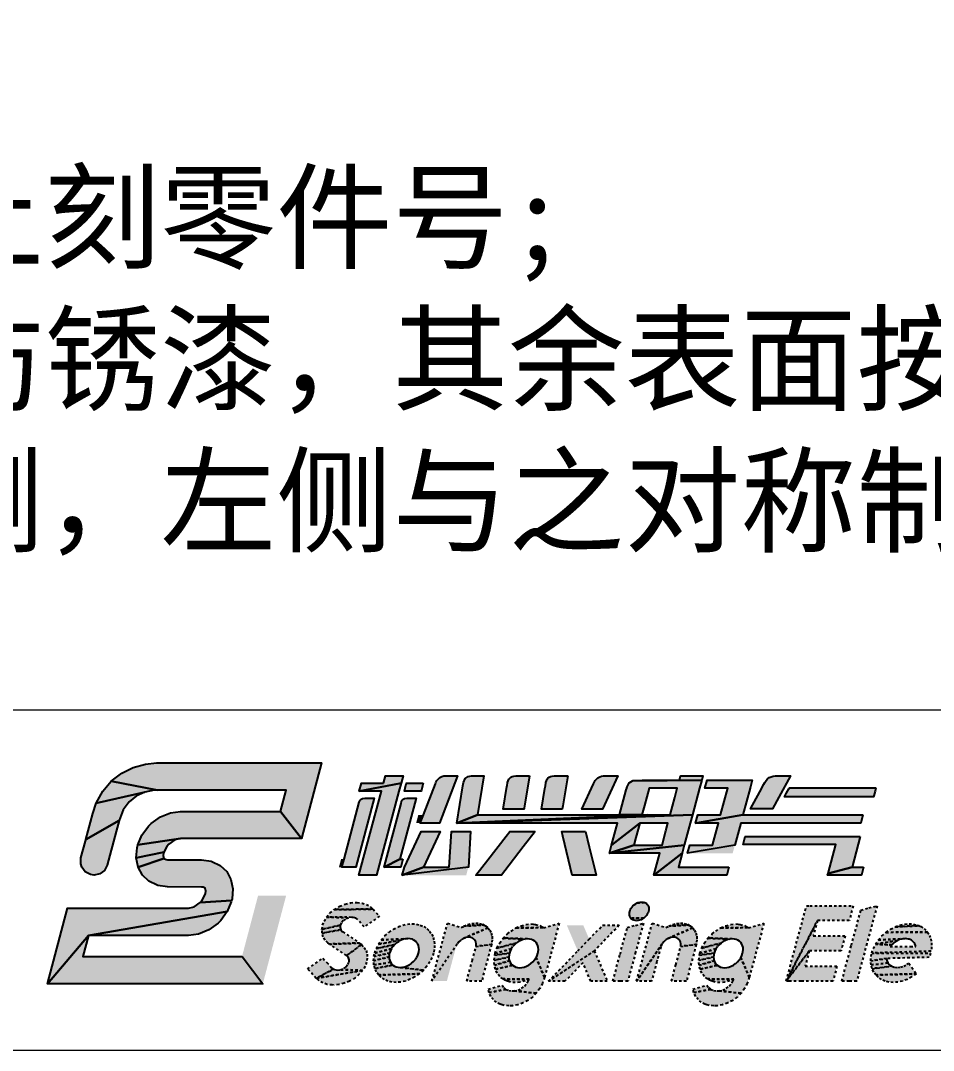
# Model space of a CAD drawing. Header units: millimetres. Extents: x -15766 to 80009, y -9701 to 15159.
# Drawn here: x -12986.74 to -12949.18, y 4713.52 to 4755.9 of the extents above; entities that cross this region are included whole.
import ezdxf

# ---------------------------------------------------------------- set-up
doc = ezdxf.new("R2010")
doc.units = ezdxf.units.MM
doc.linetypes.add('HIDDEN', pattern=[0.2, 0.1, -0.1])
doc.layers.add('DRW0001_DXF_FORMAT', color=7, linetype='Continuous')
doc.layers.add('word_dim', color=9, linetype='Continuous', lineweight=18)
doc.layers.add('粗实线层_1', color=7, linetype='Continuous', lineweight=15)

# ---------------------------------------------------------------- blocks, each defined once
blk = doc.blocks.new('SYMBOL_3_BL2', base_point=(178.141, 46.517))
at = {"layer": 'DRW0001_DXF_FORMAT', "linetype": 'Continuous'}
for color, points in [(1, [(159.873, 51.517), (159.977, 51.515), (166.637, 51.516), (165.81, 48.399), (164.954, 49.522), (165.185, 50.393), (159.885, 50.394), (157.985, 50.764), (158.42, 51.099), (158.892, 51.331), (159.389, 51.47), (159.84, 51.517)]), (5, [(169.191, 50.687), (169.27, 50.983), (169.99, 50.983), (169.911, 50.687), (168.189, 50.355), (168.278, 50.687)]), (5, [(171.877, 50.983), (171.877, 50.983), (172.232, 50.983), (171.483, 49.041), (171.466, 49.041), (170.698, 49.041), (170.826, 49.373), (171.322, 50.66), (171.342, 50.711), (171.385, 50.797), (171.442, 50.866), (171.51, 50.92), (171.588, 50.958), (171.672, 50.979), (171.735, 50.983)]), (5, [(172.912, 50.983), (172.912, 50.983), (173.308, 50.983), (173.048, 49.373), (172.209, 49.041), (172.455, 50.567), (172.454, 50.567), (172.478, 50.711), (172.545, 50.868), (172.666, 50.957), (172.81, 50.983)]), (5, [(175.193, 50.983), (174.972, 49.647), (174.966, 49.608), (174.134, 49.608), (174.11, 49.608), (174.264, 50.54), (174.269, 50.567), (174.269, 50.567), (174.269, 50.567), (174.292, 50.707), (174.292, 50.711), (174.311, 50.781), (174.339, 50.84), (174.377, 50.888), (174.425, 50.927), (174.481, 50.957), (174.544, 50.976), (174.626, 50.983), (174.821, 50.983), (174.827, 50.983), (174.827, 50.983), (174.827, 50.983), (175.183, 50.983)]), (5, [(176.769, 50.983), (176.565, 49.751), (176.542, 49.608), (175.775, 49.608), (175.686, 49.608), (175.828, 50.467), (175.845, 50.567), (175.866, 50.696), (175.868, 50.711), (175.887, 50.781), (175.915, 50.84), (175.953, 50.888), (176.001, 50.927), (176.057, 50.957), (176.12, 50.976), (176.201, 50.983), (176.292, 50.983), (176.303, 50.983), (176.303, 50.983), (176.303, 50.983), (176.721, 50.983)]), (5, [(178.425, 50.983), (178.425, 50.983), (178.83, 50.983), (178.195, 49.608), (177.34, 49.608), (177.826, 50.66), (177.85, 50.711), (177.894, 50.788), (177.948, 50.852), (178.011, 50.903), (178.082, 50.943), (178.16, 50.969), (178.238, 50.982), (178.264, 50.983)]), (5, [(181.362, 50.807), (181.409, 50.983), (182.326, 50.983), (182.279, 50.807), (179.429, 50.784), (179.822, 50.807), (180.202, 50.807)]), (5, [(185.349, 50.983), (185.729, 50.983), (185.935, 50.983), (185.454, 50.108), (185.193, 49.632), (184.601, 49.632), (184.28, 49.632), (184.664, 50.331), (184.835, 50.643), (184.873, 50.711), (184.926, 50.791), (184.988, 50.857), (185.06, 50.909), (185.139, 50.948), (185.222, 50.973), (185.302, 50.983), (185.311, 50.983), (185.336, 50.983)]), (1, [(159.744, 50.388), (159.369, 50.314), (157.367, 49.855), (157.634, 50.35), (157.985, 50.764), (159.885, 50.394)]), (5, [(169.911, 50.687), (169.822, 50.355), (169.822, 50.355), (168.897, 46.891), (168.177, 46.891), (169.103, 50.355), (168.189, 50.355), (169.911, 50.687)]), (5, [(170.824, 50.687), (170.793, 50.57), (170.745, 50.389), (170.736, 50.355), (170.492, 50.355), (170.116, 50.355), (170.044, 50.355), (170.075, 50.472), (170.123, 50.652), (170.133, 50.687), (170.376, 50.687), (170.752, 50.687)]), (5, [(182.28, 50.807), (182.191, 50.476), (182.191, 50.476), (181.896, 49.373), (172.209, 49.041), (180.051, 49.373), (180.178, 49.373), (180.697, 49.373), (180.979, 49.373), (181.17, 50.088), (181.274, 50.476), (180.521, 50.476), (180.113, 50.476), (179.922, 49.761), (179.818, 49.373), (178.901, 49.373), (179.176, 50.401), (179.195, 50.476), (179.195, 50.476), (179.198, 50.484), (179.211, 50.536), (179.294, 50.694), (179.429, 50.784), (182.279, 50.807)]), (5, [(184.355, 50.8), (184.269, 50.476), (184.269, 50.476), (183.974, 49.373), (182.029, 49.041), (182.118, 49.373), (183.056, 49.373), (183.352, 50.476), (182.413, 50.476), (182.501, 50.807), (184.357, 50.807)]), (5, [(189.448, 50.486), (189.413, 50.358), (189.36, 50.159), (189.35, 50.121), (188.06, 50.121), (186.067, 50.121), (185.686, 50.121), (185.756, 50.25), (185.866, 50.448), (185.886, 50.486), (187.14, 50.486), (189.077, 50.486)]), (1, [(158.715, 49.915), (158.475, 49.584), (158.303, 49.145), (156.939, 48.36), (157.226, 49.437), (157.367, 49.855), (159.369, 50.314), (159.016, 50.157)]), (5, [(168.426, 50.058), (168.426, 50.058), (168.801, 50.058), (168.044, 47.223), (167.939, 47.223), (167.474, 47.223), (167.563, 47.555), (168.189, 49.898), (168.196, 49.922), (168.224, 49.984), (168.267, 50.027), (168.324, 50.052)]), (5, [(170.158, 50.058), (170.158, 50.058), (170.534, 50.058), (169.864, 47.555), (169.207, 47.223), (169.909, 49.85), (169.909, 49.85), (169.928, 49.922), (169.956, 49.984), (169.999, 50.026), (170.054, 50.052)]), (1, [(160.421, 49.466), (160.834, 49.522), (164.954, 49.522), (165.81, 48.399), (160.834, 48.399), (159.076, 48.137), (159.24, 48.54), (159.513, 48.912), (159.62, 49.018), (160.005, 49.297)]), (5, [(181.896, 49.373), (181.808, 49.041), (181.807, 49.041), (181.562, 48.126), (178.478, 47.794), (179.484, 48.126), (180.236, 48.126), (180.645, 48.126), (180.804, 48.719), (180.89, 49.041), (180.372, 49.041), (180.09, 49.041), (179.856, 49.041), (179.729, 49.041), (178.567, 48.126), (178.812, 49.041), (173.57, 49.041), (173.451, 49.041), (172.994, 49.041), (172.417, 49.041), (172.209, 49.041), (181.896, 49.373)]), (5, [(180.051, 49.373), (172.209, 49.041), (173.048, 49.373), (173.54, 49.373), (173.658, 49.373), (178.9, 49.373), (178.901, 49.373), (179.818, 49.373)]), (5, [(188.908, 49.373), (188.819, 49.041), (183.885, 49.041), (183.64, 48.126), (181.696, 47.794), (181.784, 48.126), (182.723, 48.126), (182.968, 49.041), (182.029, 49.041), (183.974, 49.373)]), (1, [(158.184, 48.692), (157.817, 47.313), (157.702, 47.094), (157.517, 46.951), (157.278, 46.897), (157.134, 46.916), (156.917, 47.03), (156.768, 47.231), (156.729, 47.358), (156.739, 47.604), (156.921, 48.288), (156.92, 48.288), (156.939, 48.36), (158.303, 49.145), (158.182, 48.692)]), (5, [(179.57, 48.448), (179.484, 48.126), (178.478, 47.794), (178.567, 48.126), (178.567, 48.126), (179.729, 49.041)]), (1, [(160.356, 48.176), (160.27, 48.078), (160.153, 47.847), (159.011, 47.607), (159.046, 48.02), (159.062, 48.085), (159.076, 48.137), (160.834, 48.399), (160.603, 48.346)]), (5, [(170.043, 47.223), (170.732, 48.687), (171.517, 48.687), (170.828, 47.223), (169.954, 46.891), (170.043, 47.223)]), (5, [(171.892, 47.223), (171.986, 48.687), (172.771, 48.687), (172.677, 47.223), (169.954, 46.891), (170.828, 47.223)]), (5, [(175.429, 48.687), (174.938, 48.055), (174.18, 47.078), (174.035, 46.891), (173.666, 46.891), (173.096, 46.891), (172.987, 46.891), (173.478, 47.523), (174.236, 48.5), (174.381, 48.687), (174.75, 48.687), (175.32, 48.687)]), (5, [(177.5, 48.687), (177.653, 48.055), (177.889, 47.078), (177.934, 46.891), (177.588, 46.891), (177.054, 46.891), (176.952, 46.891), (176.799, 47.523), (176.563, 48.5), (176.517, 48.687), (176.863, 48.687), (177.398, 48.687)]), (5, [(188.802, 48.488), (188.465, 47.223), (187.478, 46.958), (187.797, 48.156), (183.979, 48.156), (184.068, 48.488), (187.885, 48.488), (188.42, 48.488)]), (5, [(181.563, 48.126), (181.474, 47.794), (181.473, 47.794), (180.315, 46.891), (180.556, 47.794), (178.478, 47.794), (181.562, 48.126)]), (1, [(160.125, 47.708), (160.151, 47.585), (159.089, 47.227), (159.011, 47.607), (160.153, 47.847), (160.139, 47.794)]), (1, [(162.467, 47.295), (162.733, 47.04), (162.91, 46.714), (162.988, 46.333), (162.953, 45.92), (162.937, 45.856), (161.643, 45.765), (161.729, 45.862), (161.846, 46.094), (161.86, 46.147), (161.874, 46.232), (161.848, 46.356), (161.76, 46.402), (161.694, 46.408), (160.304, 46.41), (159.906, 46.466), (159.871, 46.477), (159.532, 46.646), (159.266, 46.901), (159.089, 47.227), (160.151, 47.585), (160.239, 47.538), (160.305, 47.532), (161.695, 47.531), (162.093, 47.475), (162.128, 47.464)]), (5, [(169.987, 47.555), (169.898, 47.223), (169.776, 47.223), (169.311, 47.223), (169.207, 47.223), (169.864, 47.555)]), (5, [(183.396, 47.223), (183.307, 46.891), (181.232, 46.891), (180.546, 46.891), (180.315, 46.891), (181.473, 47.794), (181.321, 47.223)]), (5, [(188.935, 47.223), (188.847, 46.891), (188.377, 46.891), (187.46, 46.891), (187.478, 46.958), (188.465, 47.223)]), (1, [(162.923, 45.803), (162.759, 45.401), (157.045, 44.419), (155.362, 42.425), (156.189, 45.542), (161.165, 45.542), (161.396, 45.595), (161.643, 45.765), (162.937, 45.856)]), (1, [(161.578, 44.474), (161.165, 44.419), (157.045, 44.419), (162.759, 45.401), (162.486, 45.029), (162.379, 44.922), (161.994, 44.643)]), (1, [(163.364, 43.548), (164.22, 42.425), (155.362, 42.425), (157.045, 44.419), (156.814, 43.548)])]:
    blk.add_hatch(color=color, dxfattribs=at).paths.add_polyline_path(points)
at = {"layer": 'DRW0001_DXF_FORMAT', "linetype": 'HIDDEN'}
for points in [[(167.825, 45.756), (168.044, 45.773), (168.097, 45.772), (168.301, 45.746), (168.48, 45.689), (168.631, 45.605), (168.753, 45.499), (167.158, 45.478), (167.36, 45.602), (167.383, 45.614), (167.602, 45.702)], [(179.747, 45.787), (179.806, 45.791), (179.863, 45.787), (179.915, 45.774), (179.939, 45.765), (179.624, 45.751), (179.686, 45.774)], [(168.754, 45.499), (169.023, 45.203), (168.394, 44.77), (168.124, 45.065), (168.046, 45.123), (167.941, 45.155), (167.879, 45.159), (166.846, 45.172), (166.984, 45.332), (167.158, 45.478), (168.753, 45.499)], [(179.962, 45.754), (180.003, 45.727), (180.038, 45.694), (180.065, 45.654), (180.086, 45.61), (180.099, 45.561), (180.104, 45.507), (180.099, 45.451), (180.09, 45.406), (180.069, 45.347), (180.04, 45.289), (180.002, 45.232), (179.956, 45.18), (179.902, 45.132), (179.368, 45.118), (179.34, 45.157), (179.319, 45.202), (179.306, 45.251), (179.302, 45.304), (179.306, 45.361), (179.315, 45.406), (179.336, 45.465), (179.365, 45.523), (179.403, 45.579), (179.45, 45.632), (179.503, 45.679), (179.504, 45.68), (179.563, 45.72), (179.624, 45.751), (179.939, 45.765)], [(188.513, 45.638), (188.348, 45.026), (187.041, 45.026), (185.756, 42.537), (186.59, 45.638), (186.727, 45.638)], [(189.493, 45.638), (189.075, 44.088), (188.658, 42.537), (188.35, 42.537), (188.042, 42.537), (188.435, 43.995), (188.827, 45.452), (189.16, 45.545), (189.492, 45.638), (189.492, 45.638)], [(167.531, 45.025), (167.451, 44.932), (167.406, 44.834), (166.654, 44.665), (166.681, 44.834), (166.745, 45.004), (166.846, 45.172), (167.751, 45.142), (167.623, 45.09)], [(179.901, 45.132), (179.843, 45.092), (179.782, 45.06), (179.72, 45.038), (179.658, 45.024), (179.599, 45.02), (179.542, 45.024), (179.49, 45.037), (179.443, 45.057), (179.402, 45.084), (179.368, 45.118), (179.902, 45.132)], [(188.178, 44.394), (188.013, 43.782), (186.706, 43.782), (185.756, 42.537), (187.041, 45.026), (186.871, 44.394)], [(167.398, 44.736), (167.424, 44.65), (166.663, 44.506), (166.654, 44.665), (167.406, 44.834), (167.397, 44.784)], [(167.508, 44.561), (168.202, 44.1), (166.959, 44.059), (166.891, 44.111), (166.783, 44.227), (166.707, 44.36), (166.663, 44.506), (167.424, 44.65), (167.483, 44.58)], [(170.172, 44.881), (170.358, 44.895), (170.537, 44.881), (170.7, 44.842), (170.846, 44.779), (170.973, 44.694), (171.081, 44.59), (171.169, 44.467), (171.233, 44.328), (171.273, 44.174), (171.288, 44.007), (171.274, 43.83), (171.245, 43.689), (171.181, 43.505), (171.089, 43.323), (170.97, 43.148), (170.825, 42.983), (169.874, 43.097), (169.966, 43.103), (170.061, 43.124), (170.156, 43.158), (170.251, 43.207), (170.341, 43.269), (170.422, 43.341), (170.494, 43.422), (170.553, 43.509), (170.598, 43.598), (170.629, 43.689), (170.644, 43.755), (170.651, 43.843), (170.644, 43.925), (170.624, 44.001), (170.593, 44.07), (170.55, 44.131), (170.497, 44.183), (170.434, 44.225), (170.399, 44.242), (170.362, 44.256), (170.282, 44.275), (170.193, 44.282), (169.098, 44.231), (169.243, 44.396), (169.41, 44.544), (169.413, 44.546), (169.596, 44.671), (169.787, 44.77), (169.981, 44.84)], [(173.383, 44.811), (173.483, 44.729), (172.468, 44.287), (172.362, 44.22), (172.292, 44.154), (172.219, 44.055), (171.177, 42.537), (171.819, 44.923), (172.385, 44.737), (172.384, 44.736), (172.496, 44.8), (173.327, 44.844)], [(172.685, 44.341), (172.578, 44.328), (172.468, 44.287), (173.483, 44.729), (173.562, 44.629), (173.619, 44.512), (173.652, 44.381), (173.659, 44.237), (173.639, 44.083), (173.629, 44.041), (172.992, 43.965), (172.998, 44.067), (172.978, 44.157), (172.934, 44.233), (172.869, 44.291), (172.829, 44.312), (172.785, 44.328)], [(172.822, 44.91), (172.98, 44.923), (173.13, 44.91), (173.265, 44.872), (173.327, 44.844), (172.496, 44.8), (172.66, 44.869)], [(175.775, 44.73), (176.413, 44.915), (175.816, 42.697), (175.813, 42.697), (175.463, 43.499), (175.508, 43.589), (175.54, 43.68), (175.554, 43.746), (175.561, 43.834), (175.555, 43.917), (175.535, 43.993), (175.504, 44.062), (175.462, 44.123), (175.41, 44.174), (175.348, 44.216), (175.277, 44.247), (175.198, 44.266), (175.111, 44.273), (174.112, 44.303), (174.288, 44.483), (174.429, 44.597), (174.635, 44.724), (175.765, 44.738)], [(175.444, 44.868), (175.614, 44.818), (175.765, 44.738), (174.635, 44.724), (174.845, 44.815), (175.053, 44.868), (175.254, 44.886), (175.351, 44.881)], [(177.65, 44.262), (178.201, 44.832), (178.878, 44.832), (177.858, 43.778), (175.976, 42.531), (177.181, 43.778)], [(179.215, 44.737), (179.548, 44.83), (179.88, 44.923), (179.559, 43.73), (179.238, 42.537), (178.93, 42.537), (178.623, 42.537), (178.919, 43.637), (179.215, 44.737), (179.215, 44.737)], [(181.808, 44.811), (181.907, 44.729), (180.893, 44.287), (180.787, 44.22), (180.716, 44.154), (180.644, 44.055), (179.602, 42.537), (180.244, 44.922), (180.809, 44.737), (180.809, 44.736), (180.921, 44.8), (181.751, 44.844)], [(181.11, 44.341), (181.003, 44.328), (180.893, 44.287), (181.907, 44.729), (181.986, 44.629), (182.043, 44.512), (182.077, 44.381), (182.084, 44.237), (182.063, 44.083), (182.053, 44.041), (181.416, 43.965), (181.423, 44.067), (181.402, 44.157), (181.358, 44.233), (181.293, 44.291), (181.254, 44.312), (181.21, 44.328)], [(181.247, 44.91), (181.404, 44.923), (181.555, 44.91), (181.69, 44.872), (181.751, 44.844), (180.921, 44.8), (181.084, 44.869)], [(184.199, 44.73), (184.836, 44.915), (184.239, 42.697), (184.237, 42.697), (183.887, 43.499), (183.932, 43.589), (183.963, 43.68), (183.977, 43.746), (183.985, 43.834), (183.978, 43.917), (183.959, 43.993), (183.928, 44.062), (183.886, 44.123), (183.833, 44.174), (183.771, 44.216), (183.701, 44.247), (183.622, 44.266), (183.535, 44.273), (182.536, 44.303), (182.711, 44.483), (182.853, 44.597), (183.059, 44.724), (184.188, 44.738)], [(183.867, 44.868), (184.038, 44.818), (184.188, 44.738), (183.059, 44.724), (183.269, 44.815), (183.477, 44.868), (183.677, 44.886), (183.775, 44.881)], [(191.569, 44.546), (191.569, 44.546), (191.648, 44.417), (191.704, 44.273), (191.735, 44.115), (191.74, 43.945), (191.716, 43.765), (189.276, 43.689), (189.34, 43.873), (189.431, 44.054), (190.088, 44.023), (190.03, 43.956), (190.861, 43.956), (191.09, 43.956), (191.075, 44.007), (191.05, 44.063), (191.018, 44.112), (191.019, 44.114), (191.019, 44.114), (191.018, 44.113), (191.017, 44.113), (190.998, 44.136), (190.955, 44.179), (190.905, 44.215), (190.849, 44.243), (190.818, 44.255), (190.787, 44.264), (190.719, 44.278), (190.647, 44.282), (189.55, 44.229), (189.694, 44.393), (189.86, 44.542), (191.569, 44.546)], [(191.297, 44.78), (191.425, 44.696), (191.533, 44.592), (191.569, 44.546), (189.86, 44.542), (189.869, 44.549), (190.052, 44.673), (190.243, 44.771), (191.227, 44.814)], [(190.626, 44.881), (190.812, 44.895), (190.989, 44.881), (191.152, 44.842), (191.227, 44.814), (190.243, 44.771), (190.436, 44.84)], [(168.214, 44.089), (168.282, 44.037), (167.665, 43.587), (166.971, 44.048), (166.972, 44.049), (166.958, 44.058), (166.959, 44.059), (168.202, 44.1), (168.201, 44.099), (168.215, 44.09)], [(169.727, 44.109), (169.646, 44.038), (168.887, 43.874), (168.978, 44.055), (169.911, 44.22), (169.817, 44.171)], [(170.007, 44.255), (169.911, 44.22), (168.978, 44.055), (169.098, 44.231), (170.193, 44.282), (170.102, 44.275)], [(174.499, 43.948), (174.44, 43.861), (173.78, 43.68), (173.855, 43.894), (174.651, 44.101), (174.571, 44.03)], [(174.74, 44.163), (174.651, 44.101), (173.855, 43.894), (173.966, 44.104), (174.112, 44.303), (175.021, 44.266), (174.928, 44.246), (174.833, 44.211)], [(182.923, 43.948), (182.864, 43.862), (182.203, 43.68), (182.279, 43.894), (183.074, 44.101), (182.994, 44.03)], [(183.164, 44.163), (183.074, 44.101), (182.279, 43.894), (182.39, 44.104), (182.536, 44.303), (183.444, 44.266), (183.351, 44.246), (183.257, 44.211)], [(190.418, 44.241), (190.34, 44.208), (189.431, 44.054), (189.55, 44.229), (190.647, 44.282), (190.572, 44.278), (190.496, 44.264)], [(190.154, 44.086), (190.088, 44.023), (189.431, 44.054), (190.34, 44.208), (190.264, 44.166), (190.19, 44.115)], [(168.51, 43.642), (168.519, 43.483), (168.492, 43.314), (168.428, 43.144), (168.327, 42.977), (167.422, 43.006), (167.549, 43.058), (167.642, 43.123), (167.722, 43.216), (167.767, 43.314), (167.776, 43.364), (167.775, 43.412), (167.749, 43.498), (167.69, 43.568), (167.665, 43.587), (168.282, 44.037), (168.39, 43.921), (168.466, 43.789)], [(169.424, 43.624), (169.417, 43.536), (168.78, 43.371), (168.793, 43.549), (169.438, 43.689)], [(169.47, 43.78), (169.438, 43.689), (168.793, 43.549), (168.823, 43.689), (169.515, 43.87)], [(169.574, 43.957), (169.515, 43.87), (168.823, 43.689), (168.887, 43.874), (169.646, 44.038)], [(173.628, 44.041), (173.63, 44.041), (173.225, 42.537), (172.609, 42.537), (172.835, 43.376), (172.993, 43.964), (172.992, 43.964), (172.992, 43.965), (173.629, 44.041)], [(174.35, 43.614), (174.342, 43.526), (173.735, 43.391), (173.761, 43.6), (174.364, 43.68)], [(174.395, 43.771), (174.364, 43.68), (173.761, 43.6), (173.78, 43.68), (174.44, 43.861)], [(177.389, 43.293), (176.652, 42.531), (175.976, 42.531), (177.858, 43.778), (178.392, 42.531), (177.715, 42.531)], [(180.435, 43.346), (180.217, 42.537), (179.602, 42.537), (180.644, 44.055), (180.597, 43.95), (180.449, 43.399)], [(182.053, 44.041), (182.054, 44.041), (181.649, 42.537), (181.034, 42.537), (181.213, 43.202), (181.418, 43.964), (181.416, 43.964), (181.416, 43.965), (182.053, 44.041)], [(182.773, 43.614), (182.766, 43.526), (182.159, 43.391), (182.184, 43.6), (182.787, 43.68)], [(182.819, 43.771), (182.787, 43.68), (182.184, 43.6), (182.203, 43.68), (182.864, 43.862)], [(187.843, 43.15), (187.678, 42.537), (186.371, 42.537), (185.893, 42.537), (185.756, 42.537), (186.706, 43.782), (186.536, 43.15)], [(191.698, 43.689), (191.638, 43.514), (189.876, 43.466), (189.234, 43.366), (189.246, 43.542), (189.276, 43.689), (191.698, 43.69)], [(167.049, 43.083), (167.049, 43.083), (167.127, 43.026), (166.419, 42.649), (166.064, 43.039), (166.693, 43.473), (166.85, 43.301)], [(169.443, 43.377), (169.475, 43.308), (168.794, 43.205), (168.78, 43.371), (169.417, 43.536), (169.424, 43.453)], [(169.518, 43.248), (169.571, 43.196), (168.835, 43.051), (168.794, 43.205), (169.475, 43.308)], [(174.349, 43.444), (174.368, 43.367), (173.746, 43.196), (173.735, 43.391), (174.342, 43.526)], [(174.441, 43.238), (174.494, 43.186), (173.79, 43.02), (173.746, 43.196), (174.368, 43.367), (174.399, 43.299)], [(174.792, 43.088), (174.882, 43.094), (174.976, 43.115), (175.07, 43.149), (175.163, 43.198), (175.253, 43.26), (175.333, 43.331), (175.404, 43.412), (175.463, 43.499), (175.813, 42.697), (175.726, 42.45), (175.612, 42.231), (175.473, 42.038), (174.561, 42.135), (174.72, 42.168), (174.862, 42.234), (174.986, 42.329), (175.091, 42.455), (175.136, 42.53), (175.175, 42.613), (174.093, 42.623), (173.966, 42.73), (173.864, 42.863), (173.79, 43.02), (174.494, 43.186), (174.556, 43.145), (174.626, 43.114), (174.705, 43.094)], [(182.772, 43.444), (182.792, 43.367), (182.169, 43.196), (182.159, 43.391), (182.766, 43.526)], [(182.865, 43.238), (182.917, 43.186), (182.213, 43.02), (182.169, 43.196), (182.792, 43.367), (182.823, 43.299)], [(183.216, 43.088), (183.306, 43.094), (183.399, 43.115), (183.494, 43.149), (183.587, 43.198), (183.676, 43.26), (183.756, 43.331), (183.828, 43.412), (183.887, 43.499), (184.237, 42.697), (184.15, 42.45), (184.036, 42.231), (183.897, 42.038), (182.985, 42.135), (183.143, 42.168), (183.285, 42.234), (183.41, 42.329), (183.515, 42.455), (183.56, 42.53), (183.598, 42.613), (182.516, 42.623), (182.389, 42.73), (182.288, 42.863), (182.213, 43.02), (182.917, 43.186), (182.979, 43.145), (183.05, 43.114), (183.129, 43.094)], [(189.895, 43.383), (189.942, 43.287), (189.249, 43.2), (189.234, 43.366), (189.876, 43.466)], [(190.011, 43.208), (190.099, 43.148), (189.29, 43.047), (189.249, 43.2), (189.942, 43.287)], [(190.328, 43.097), (190.458, 43.11), (190.592, 43.151), (190.724, 43.22), (190.795, 43.27), (191.113, 42.836), (189.442, 42.787), (189.354, 42.909), (189.29, 43.047), (190.099, 43.148), (190.206, 43.11)], [(167.294, 42.989), (167.422, 43.006), (168.327, 42.977), (166.419, 42.649), (167.127, 43.026), (167.232, 42.993)], [(168.016, 42.67), (167.814, 42.546), (167.79, 42.534), (167.571, 42.446), (167.348, 42.393), (167.129, 42.375), (167.076, 42.376), (166.872, 42.402), (166.693, 42.459), (166.542, 42.543), (166.42, 42.649), (166.419, 42.649), (168.327, 42.977), (168.189, 42.816)], [(169.874, 43.097), (170.825, 42.983), (170.657, 42.834), (168.986, 42.789), (168.899, 42.912), (168.835, 43.051), (169.571, 43.196), (169.634, 43.154), (169.669, 43.137), (169.706, 43.123), (169.786, 43.103)], [(170.655, 42.833), (170.472, 42.707), (170.281, 42.609), (170.087, 42.539), (169.895, 42.498), (169.709, 42.484), (169.531, 42.498), (169.368, 42.537), (169.222, 42.6), (169.094, 42.684), (168.986, 42.789), (170.657, 42.834)], [(191.105, 42.83), (190.923, 42.706), (190.732, 42.608), (190.539, 42.539), (190.348, 42.497), (190.163, 42.484), (189.985, 42.497), (189.823, 42.536), (189.677, 42.599), (189.55, 42.683), (189.442, 42.787), (191.113, 42.836)], [(175.011, 42.546), (174.804, 42.492), (174.605, 42.475), (174.414, 42.492), (174.326, 42.514), (174.242, 42.543), (174.093, 42.623), (175.175, 42.613)], [(183.435, 42.546), (183.228, 42.492), (183.028, 42.475), (182.838, 42.492), (182.749, 42.514), (182.666, 42.543), (182.516, 42.623), (183.598, 42.613)], [(173.496, 42.197), (174.072, 42.364), (174.133, 42.272), (174.224, 42.196), (173.533, 42.062)], [(174.475, 42.13), (174.561, 42.135), (175.473, 42.038), (175.312, 41.874), (175.129, 41.739), (174.929, 41.635), (174.714, 41.562), (174.487, 41.524), (174.347, 41.517), (174.156, 41.535), (174.068, 41.556), (173.985, 41.585), (173.835, 41.665), (173.709, 41.773), (173.607, 41.906), (173.533, 42.062), (174.224, 42.196), (174.339, 42.147)], [(181.92, 42.197), (182.495, 42.364), (182.557, 42.272), (182.648, 42.196), (181.956, 42.062)], [(182.899, 42.13), (182.985, 42.135), (183.897, 42.038), (183.735, 41.874), (183.553, 41.739), (183.353, 41.635), (183.137, 41.562), (182.91, 41.524), (182.771, 41.517), (182.58, 41.535), (182.492, 41.556), (182.409, 41.585), (182.259, 41.665), (182.132, 41.773), (182.031, 41.906), (181.956, 42.062), (182.648, 42.196), (182.763, 42.147)]]:
    blk.add_hatch(color=8, dxfattribs=at).paths.add_polyline_path(points)
at = {"layer": 'DRW0001_DXF_FORMAT', "color": 1, "linetype": 'Continuous'}
for points in [[(159.873, 51.517), (159.977, 51.515), (166.637, 51.516), (165.81, 48.399), (164.954, 49.522), (165.185, 50.393), (159.885, 50.394), (157.985, 50.764), (158.42, 51.099), (158.892, 51.331), (159.389, 51.47), (159.84, 51.517), (159.873, 51.517)], [(159.744, 50.388), (159.369, 50.314), (157.367, 49.855), (157.634, 50.35), (157.985, 50.764), (159.885, 50.394), (159.744, 50.388)], [(158.715, 49.915), (158.475, 49.584), (158.303, 49.145), (156.939, 48.36), (157.226, 49.437), (157.367, 49.855), (159.369, 50.314), (159.016, 50.157), (158.715, 49.915)], [(160.421, 49.466), (160.834, 49.522), (164.954, 49.522), (165.81, 48.399), (160.834, 48.399), (159.076, 48.137), (159.24, 48.54), (159.513, 48.912), (159.62, 49.018), (160.005, 49.297), (160.421, 49.466)], [(158.184, 48.692), (157.817, 47.313), (157.702, 47.094), (157.517, 46.951), (157.278, 46.897), (157.134, 46.916), (156.917, 47.03), (156.768, 47.231), (156.729, 47.358), (156.739, 47.604), (156.921, 48.288), (156.92, 48.288), (156.939, 48.36), (158.303, 49.145), (158.182, 48.692), (158.184, 48.692)], [(160.356, 48.176), (160.27, 48.078), (160.153, 47.847), (159.011, 47.607), (159.046, 48.02), (159.062, 48.085), (159.076, 48.137), (160.834, 48.399), (160.603, 48.346), (160.356, 48.176)], [(160.125, 47.708), (160.151, 47.585), (159.089, 47.227), (159.011, 47.607), (160.153, 47.847), (160.139, 47.794), (160.125, 47.708)], [(162.467, 47.295), (162.733, 47.04), (162.91, 46.714), (162.988, 46.333), (162.953, 45.92), (162.937, 45.856), (161.643, 45.765), (161.729, 45.862), (161.846, 46.094), (161.86, 46.147), (161.874, 46.232), (161.848, 46.356), (161.76, 46.402), (161.694, 46.408), (160.304, 46.41), (159.906, 46.466), (159.871, 46.477), (159.532, 46.646), (159.266, 46.901), (159.089, 47.227), (160.151, 47.585), (160.239, 47.538), (160.305, 47.532), (161.695, 47.531), (162.093, 47.475), (162.128, 47.464), (162.467, 47.295)], [(162.923, 45.803), (162.759, 45.401), (157.045, 44.419), (155.362, 42.425), (156.189, 45.542), (161.165, 45.542), (161.396, 45.595), (161.643, 45.765), (162.937, 45.856), (162.923, 45.803)], [(161.578, 44.474), (161.165, 44.419), (157.045, 44.419), (162.759, 45.401), (162.486, 45.029), (162.379, 44.922), (161.994, 44.643), (161.578, 44.474)], [(163.364, 43.548), (164.22, 42.425), (155.362, 42.425), (157.045, 44.419), (156.814, 43.548), (163.364, 43.548)]]:
    blk.add_lwpolyline(points, dxfattribs=at)
at = {"layer": 'DRW0001_DXF_FORMAT', "color": 5, "linetype": 'Continuous'}
for points in [[(169.191, 50.687), (169.27, 50.983), (169.99, 50.983), (169.911, 50.687), (168.189, 50.355), (168.278, 50.687), (169.191, 50.687)], [(171.877, 50.983), (171.877, 50.983), (172.232, 50.983), (171.483, 49.041), (171.466, 49.041), (170.698, 49.041), (170.826, 49.373), (171.322, 50.66), (171.342, 50.711), (171.385, 50.797), (171.442, 50.866), (171.51, 50.92), (171.588, 50.958), (171.672, 50.979), (171.735, 50.983), (171.877, 50.983)], [(172.912, 50.983), (172.912, 50.983), (173.308, 50.983), (173.048, 49.373), (172.209, 49.041), (172.455, 50.567), (172.454, 50.567), (172.478, 50.711), (172.545, 50.868), (172.666, 50.957), (172.81, 50.983), (172.912, 50.983)], [(175.193, 50.983), (174.972, 49.647), (174.966, 49.608), (174.134, 49.608), (174.11, 49.608), (174.264, 50.54), (174.269, 50.567), (174.269, 50.567), (174.269, 50.567), (174.292, 50.707), (174.292, 50.711), (174.311, 50.781), (174.339, 50.84), (174.377, 50.888), (174.425, 50.927), (174.481, 50.957), (174.544, 50.976), (174.626, 50.983), (174.821, 50.983), (174.827, 50.983), (174.827, 50.983), (174.827, 50.983), (175.183, 50.983), (175.193, 50.983)], [(176.769, 50.983), (176.565, 49.751), (176.542, 49.608), (175.775, 49.608), (175.686, 49.608), (175.828, 50.467), (175.845, 50.567), (175.866, 50.696), (175.868, 50.711), (175.887, 50.781), (175.915, 50.84), (175.953, 50.888), (176.001, 50.927), (176.057, 50.957), (176.12, 50.976), (176.201, 50.983), (176.292, 50.983), (176.303, 50.983), (176.303, 50.983), (176.303, 50.983), (176.721, 50.983), (176.769, 50.983)], [(178.425, 50.983), (178.425, 50.983), (178.83, 50.983), (178.195, 49.608), (177.34, 49.608), (177.826, 50.66), (177.85, 50.711), (177.894, 50.788), (177.948, 50.852), (178.011, 50.903), (178.082, 50.943), (178.16, 50.969), (178.238, 50.982), (178.264, 50.983), (178.425, 50.983)], [(181.362, 50.807), (181.409, 50.983), (182.326, 50.983), (182.279, 50.807), (179.429, 50.784), (179.822, 50.807), (180.202, 50.807), (181.362, 50.807)], [(185.349, 50.983), (185.729, 50.983), (185.935, 50.983), (185.454, 50.108), (185.193, 49.632), (184.601, 49.632), (184.28, 49.632), (184.664, 50.331), (184.835, 50.643), (184.873, 50.711), (184.926, 50.791), (184.988, 50.857), (185.06, 50.909), (185.139, 50.948), (185.222, 50.973), (185.302, 50.983), (185.311, 50.983), (185.336, 50.983), (185.349, 50.983)], [(169.911, 50.687), (169.822, 50.355), (169.822, 50.355), (168.897, 46.891), (168.177, 46.891), (169.103, 50.355), (168.189, 50.355), (169.911, 50.687), (169.911, 50.687)], [(170.824, 50.687), (170.793, 50.57), (170.745, 50.389), (170.736, 50.355), (170.492, 50.355), (170.116, 50.355), (170.044, 50.355), (170.075, 50.472), (170.123, 50.652), (170.133, 50.687), (170.376, 50.687), (170.752, 50.687), (170.824, 50.687)], [(182.28, 50.807), (182.191, 50.476), (182.191, 50.476), (181.896, 49.373), (172.209, 49.041), (180.051, 49.373), (180.178, 49.373), (180.697, 49.373), (180.979, 49.373), (181.17, 50.088), (181.274, 50.476), (180.521, 50.476), (180.113, 50.476), (179.922, 49.761), (179.818, 49.373), (178.901, 49.373), (179.176, 50.401), (179.195, 50.476), (179.195, 50.476), (179.198, 50.484), (179.211, 50.536), (179.294, 50.694), (179.429, 50.784), (182.279, 50.807), (182.28, 50.807)], [(184.355, 50.8), (184.269, 50.476), (184.269, 50.476), (183.974, 49.373), (182.029, 49.041), (182.118, 49.373), (183.056, 49.373), (183.352, 50.476), (182.413, 50.476), (182.501, 50.807), (184.357, 50.807), (184.355, 50.8)], [(189.448, 50.486), (189.413, 50.358), (189.36, 50.159), (189.35, 50.121), (188.06, 50.121), (186.067, 50.121), (185.686, 50.121), (185.756, 50.25), (185.866, 50.448), (185.886, 50.486), (187.14, 50.486), (189.077, 50.486), (189.448, 50.486)], [(168.426, 50.058), (168.426, 50.058), (168.801, 50.058), (168.044, 47.223), (167.939, 47.223), (167.474, 47.223), (167.563, 47.555), (168.189, 49.898), (168.196, 49.922), (168.224, 49.984), (168.267, 50.027), (168.324, 50.052), (168.426, 50.058)], [(170.158, 50.058), (170.158, 50.058), (170.534, 50.058), (169.864, 47.555), (169.207, 47.223), (169.909, 49.85), (169.909, 49.85), (169.928, 49.922), (169.956, 49.984), (169.999, 50.026), (170.054, 50.052), (170.158, 50.058)], [(181.896, 49.373), (181.808, 49.041), (181.807, 49.041), (181.562, 48.126), (178.478, 47.794), (179.484, 48.126), (180.236, 48.126), (180.645, 48.126), (180.804, 48.719), (180.89, 49.041), (180.372, 49.041), (180.09, 49.041), (179.856, 49.041), (179.729, 49.041), (178.567, 48.126), (178.812, 49.041), (173.57, 49.041), (173.451, 49.041), (172.994, 49.041), (172.417, 49.041), (172.209, 49.041), (181.896, 49.373), (181.896, 49.373)], [(180.051, 49.373), (172.209, 49.041), (173.048, 49.373), (173.54, 49.373), (173.658, 49.373), (178.9, 49.373), (178.901, 49.373), (179.818, 49.373), (180.051, 49.373)], [(188.908, 49.373), (188.819, 49.041), (183.885, 49.041), (183.64, 48.126), (181.696, 47.794), (181.784, 48.126), (182.723, 48.126), (182.968, 49.041), (182.029, 49.041), (183.974, 49.373), (188.908, 49.373)], [(179.57, 48.448), (179.484, 48.126), (178.478, 47.794), (178.567, 48.126), (178.567, 48.126), (179.729, 49.041), (179.57, 48.448)], [(170.043, 47.223), (170.732, 48.687), (171.517, 48.687), (170.828, 47.223), (169.954, 46.891), (170.043, 47.223), (170.043, 47.223)], [(171.892, 47.223), (171.986, 48.687), (172.771, 48.687), (172.677, 47.223), (169.954, 46.891), (170.828, 47.223), (171.892, 47.223)], [(175.429, 48.687), (174.938, 48.055), (174.18, 47.078), (174.035, 46.891), (173.666, 46.891), (173.096, 46.891), (172.987, 46.891), (173.478, 47.523), (174.236, 48.5), (174.381, 48.687), (174.75, 48.687), (175.32, 48.687), (175.429, 48.687)], [(177.5, 48.687), (177.653, 48.055), (177.889, 47.078), (177.934, 46.891), (177.588, 46.891), (177.054, 46.891), (176.952, 46.891), (176.799, 47.523), (176.563, 48.5), (176.517, 48.687), (176.863, 48.687), (177.398, 48.687), (177.5, 48.687)], [(188.802, 48.488), (188.465, 47.223), (187.478, 46.958), (187.797, 48.156), (183.979, 48.156), (184.068, 48.488), (187.885, 48.488), (188.42, 48.488), (188.802, 48.488)], [(181.563, 48.126), (181.474, 47.794), (181.473, 47.794), (180.315, 46.891), (180.556, 47.794), (178.478, 47.794), (181.562, 48.126), (181.563, 48.126)], [(169.987, 47.555), (169.898, 47.223), (169.776, 47.223), (169.311, 47.223), (169.207, 47.223), (169.864, 47.555), (169.987, 47.555)], [(183.396, 47.223), (183.307, 46.891), (181.232, 46.891), (180.546, 46.891), (180.315, 46.891), (181.473, 47.794), (181.321, 47.223), (183.396, 47.223)], [(188.935, 47.223), (188.847, 46.891), (188.377, 46.891), (187.46, 46.891), (187.478, 46.958), (188.465, 47.223), (188.935, 47.223)]]:
    blk.add_lwpolyline(points, dxfattribs=at)
at = {"layer": 'DRW0001_DXF_FORMAT', "color": 8, "linetype": 'HIDDEN'}
for points in [[(167.825, 45.756), (168.044, 45.773), (168.097, 45.772), (168.301, 45.746), (168.48, 45.689), (168.631, 45.605), (168.753, 45.499), (167.158, 45.478), (167.36, 45.602), (167.383, 45.614), (167.602, 45.702), (167.825, 45.756)], [(179.747, 45.787), (179.806, 45.791), (179.863, 45.787), (179.915, 45.774), (179.939, 45.765), (179.624, 45.751), (179.686, 45.774), (179.747, 45.787)], [(168.754, 45.499), (169.023, 45.203), (168.394, 44.77), (168.124, 45.065), (168.046, 45.123), (167.941, 45.155), (167.879, 45.159), (166.846, 45.172), (166.984, 45.332), (167.158, 45.478), (168.753, 45.499), (168.754, 45.499)], [(179.962, 45.754), (180.003, 45.727), (180.038, 45.694), (180.065, 45.654), (180.086, 45.61), (180.099, 45.561), (180.104, 45.507), (180.099, 45.451), (180.09, 45.406), (180.069, 45.347), (180.04, 45.289), (180.002, 45.232), (179.956, 45.18), (179.902, 45.132), (179.368, 45.118), (179.34, 45.157), (179.319, 45.202), (179.306, 45.251), (179.302, 45.304), (179.306, 45.361), (179.315, 45.406), (179.336, 45.465), (179.365, 45.523), (179.403, 45.579), (179.45, 45.632), (179.503, 45.679), (179.504, 45.68), (179.563, 45.72), (179.624, 45.751), (179.939, 45.765), (179.962, 45.754)], [(188.513, 45.638), (188.348, 45.026), (187.041, 45.026), (185.756, 42.537), (186.59, 45.638), (186.727, 45.638), (188.513, 45.638)], [(189.493, 45.638), (189.075, 44.088), (188.658, 42.537), (188.35, 42.537), (188.042, 42.537), (188.435, 43.995), (188.827, 45.452), (189.16, 45.545), (189.492, 45.638), (189.492, 45.638), (189.493, 45.638)], [(167.531, 45.025), (167.451, 44.932), (167.406, 44.834), (166.654, 44.665), (166.681, 44.834), (166.745, 45.004), (166.846, 45.172), (167.751, 45.142), (167.623, 45.09), (167.531, 45.025)], [(179.901, 45.132), (179.843, 45.092), (179.782, 45.06), (179.72, 45.038), (179.658, 45.024), (179.599, 45.02), (179.542, 45.024), (179.49, 45.037), (179.443, 45.057), (179.402, 45.084), (179.368, 45.118), (179.902, 45.132), (179.901, 45.132)], [(188.178, 44.394), (188.013, 43.782), (186.706, 43.782), (185.756, 42.537), (187.041, 45.026), (186.871, 44.394), (188.178, 44.394)], [(167.398, 44.736), (167.424, 44.65), (166.663, 44.506), (166.654, 44.665), (167.406, 44.834), (167.397, 44.784), (167.398, 44.736)], [(167.508, 44.561), (168.202, 44.1), (166.959, 44.059), (166.891, 44.111), (166.783, 44.227), (166.707, 44.36), (166.663, 44.506), (167.424, 44.65), (167.483, 44.58), (167.508, 44.561)], [(170.172, 44.881), (170.358, 44.895), (170.537, 44.881), (170.7, 44.842), (170.846, 44.779), (170.973, 44.694), (171.081, 44.59), (171.169, 44.467), (171.233, 44.328), (171.273, 44.174), (171.288, 44.007), (171.274, 43.83), (171.245, 43.689), (171.181, 43.505), (171.089, 43.323), (170.97, 43.148), (170.825, 42.983), (169.874, 43.097), (169.966, 43.103), (170.061, 43.124), (170.156, 43.158), (170.251, 43.207), (170.341, 43.269), (170.422, 43.341), (170.494, 43.422), (170.553, 43.509), (170.598, 43.598), (170.629, 43.689), (170.644, 43.755), (170.651, 43.843), (170.644, 43.925), (170.624, 44.001), (170.593, 44.07), (170.55, 44.131), (170.497, 44.183), (170.434, 44.225), (170.399, 44.242), (170.362, 44.256), (170.282, 44.275), (170.193, 44.282), (169.098, 44.231), (169.243, 44.396), (169.41, 44.544), (169.413, 44.546), (169.596, 44.671), (169.787, 44.77), (169.981, 44.84), (170.172, 44.881)], [(173.383, 44.811), (173.483, 44.729), (172.468, 44.287), (172.362, 44.22), (172.292, 44.154), (172.219, 44.055), (171.177, 42.537), (171.819, 44.923), (172.385, 44.737), (172.384, 44.736), (172.496, 44.8), (173.327, 44.844), (173.383, 44.811)], [(172.685, 44.341), (172.578, 44.328), (172.468, 44.287), (173.483, 44.729), (173.562, 44.629), (173.619, 44.512), (173.652, 44.381), (173.659, 44.237), (173.639, 44.083), (173.629, 44.041), (172.992, 43.965), (172.998, 44.067), (172.978, 44.157), (172.934, 44.233), (172.869, 44.291), (172.829, 44.312), (172.785, 44.328), (172.685, 44.341)], [(172.822, 44.91), (172.98, 44.923), (173.13, 44.91), (173.265, 44.872), (173.327, 44.844), (172.496, 44.8), (172.66, 44.869), (172.822, 44.91)], [(175.775, 44.73), (176.413, 44.915), (175.816, 42.697), (175.813, 42.697), (175.463, 43.499), (175.508, 43.589), (175.54, 43.68), (175.554, 43.746), (175.561, 43.834), (175.555, 43.917), (175.535, 43.993), (175.504, 44.062), (175.462, 44.123), (175.41, 44.174), (175.348, 44.216), (175.277, 44.247), (175.198, 44.266), (175.111, 44.273), (174.112, 44.303), (174.288, 44.483), (174.429, 44.597), (174.635, 44.724), (175.765, 44.738), (175.775, 44.73)], [(175.444, 44.868), (175.614, 44.818), (175.765, 44.738), (174.635, 44.724), (174.845, 44.815), (175.053, 44.868), (175.254, 44.886), (175.351, 44.881), (175.444, 44.868)], [(177.65, 44.262), (178.201, 44.832), (178.878, 44.832), (177.858, 43.778), (175.976, 42.531), (177.181, 43.778), (177.65, 44.262)], [(179.215, 44.737), (179.548, 44.83), (179.88, 44.923), (179.559, 43.73), (179.238, 42.537), (178.93, 42.537), (178.623, 42.537), (178.919, 43.637), (179.215, 44.737), (179.215, 44.737), (179.215, 44.737)], [(181.808, 44.811), (181.907, 44.729), (180.893, 44.287), (180.787, 44.22), (180.716, 44.154), (180.644, 44.055), (179.602, 42.537), (180.244, 44.922), (180.809, 44.737), (180.809, 44.736), (180.921, 44.8), (181.751, 44.844), (181.808, 44.811)], [(181.11, 44.341), (181.003, 44.328), (180.893, 44.287), (181.907, 44.729), (181.986, 44.629), (182.043, 44.512), (182.077, 44.381), (182.084, 44.237), (182.063, 44.083), (182.053, 44.041), (181.416, 43.965), (181.423, 44.067), (181.402, 44.157), (181.358, 44.233), (181.293, 44.291), (181.254, 44.312), (181.21, 44.328), (181.11, 44.341)], [(181.247, 44.91), (181.404, 44.923), (181.555, 44.91), (181.69, 44.872), (181.751, 44.844), (180.921, 44.8), (181.084, 44.869), (181.247, 44.91)], [(184.199, 44.73), (184.836, 44.915), (184.239, 42.697), (184.237, 42.697), (183.887, 43.499), (183.932, 43.589), (183.963, 43.68), (183.977, 43.746), (183.985, 43.834), (183.978, 43.917), (183.959, 43.993), (183.928, 44.062), (183.886, 44.123), (183.833, 44.174), (183.771, 44.216), (183.701, 44.247), (183.622, 44.266), (183.535, 44.273), (182.536, 44.303), (182.711, 44.483), (182.853, 44.597), (183.059, 44.724), (184.188, 44.738), (184.199, 44.73)], [(183.867, 44.868), (184.038, 44.818), (184.188, 44.738), (183.059, 44.724), (183.269, 44.815), (183.477, 44.868), (183.677, 44.886), (183.775, 44.881), (183.867, 44.868)], [(191.569, 44.546), (191.569, 44.546), (191.648, 44.417), (191.704, 44.273), (191.735, 44.115), (191.74, 43.945), (191.716, 43.765), (189.276, 43.689), (189.34, 43.873), (189.431, 44.054), (190.088, 44.023), (190.03, 43.956), (190.861, 43.956), (191.09, 43.956), (191.075, 44.007), (191.05, 44.063), (191.018, 44.112), (191.019, 44.114), (191.019, 44.114), (191.018, 44.113), (191.017, 44.113), (190.998, 44.136), (190.955, 44.179), (190.905, 44.215), (190.849, 44.243), (190.818, 44.255), (190.787, 44.264), (190.719, 44.278), (190.647, 44.282), (189.55, 44.229), (189.694, 44.393), (189.86, 44.542), (191.569, 44.546), (191.569, 44.546)], [(191.297, 44.78), (191.425, 44.696), (191.533, 44.592), (191.569, 44.546), (189.86, 44.542), (189.869, 44.549), (190.052, 44.673), (190.243, 44.771), (191.227, 44.814), (191.297, 44.78)], [(190.626, 44.881), (190.812, 44.895), (190.989, 44.881), (191.152, 44.842), (191.227, 44.814), (190.243, 44.771), (190.436, 44.84), (190.626, 44.881)], [(168.214, 44.089), (168.282, 44.037), (167.665, 43.587), (166.971, 44.048), (166.972, 44.049), (166.958, 44.058), (166.959, 44.059), (168.202, 44.1), (168.201, 44.099), (168.215, 44.09), (168.214, 44.089)], [(169.727, 44.109), (169.646, 44.038), (168.887, 43.874), (168.978, 44.055), (169.911, 44.22), (169.817, 44.171), (169.727, 44.109)], [(170.007, 44.255), (169.911, 44.22), (168.978, 44.055), (169.098, 44.231), (170.193, 44.282), (170.102, 44.275), (170.007, 44.255)], [(174.499, 43.948), (174.44, 43.861), (173.78, 43.68), (173.855, 43.894), (174.651, 44.101), (174.571, 44.03), (174.499, 43.948)], [(174.74, 44.163), (174.651, 44.101), (173.855, 43.894), (173.966, 44.104), (174.112, 44.303), (175.021, 44.266), (174.928, 44.246), (174.833, 44.211), (174.74, 44.163)], [(182.923, 43.948), (182.864, 43.862), (182.203, 43.68), (182.279, 43.894), (183.074, 44.101), (182.994, 44.03), (182.923, 43.948)], [(183.164, 44.163), (183.074, 44.101), (182.279, 43.894), (182.39, 44.104), (182.536, 44.303), (183.444, 44.266), (183.351, 44.246), (183.257, 44.211), (183.164, 44.163)], [(190.418, 44.241), (190.34, 44.208), (189.431, 44.054), (189.55, 44.229), (190.647, 44.282), (190.572, 44.278), (190.496, 44.264), (190.418, 44.241)], [(190.154, 44.086), (190.088, 44.023), (189.431, 44.054), (190.34, 44.208), (190.264, 44.166), (190.19, 44.115), (190.154, 44.086)], [(168.51, 43.642), (168.519, 43.483), (168.492, 43.314), (168.428, 43.144), (168.327, 42.977), (167.422, 43.006), (167.549, 43.058), (167.642, 43.123), (167.722, 43.216), (167.767, 43.314), (167.776, 43.364), (167.775, 43.412), (167.749, 43.498), (167.69, 43.568), (167.665, 43.587), (168.282, 44.037), (168.39, 43.921), (168.466, 43.789), (168.51, 43.642)], [(169.424, 43.624), (169.417, 43.536), (168.78, 43.371), (168.793, 43.549), (169.438, 43.689), (169.424, 43.624)], [(169.47, 43.78), (169.438, 43.689), (168.793, 43.549), (168.823, 43.689), (169.515, 43.87), (169.47, 43.78)], [(169.574, 43.957), (169.515, 43.87), (168.823, 43.689), (168.887, 43.874), (169.646, 44.038), (169.574, 43.957)], [(173.628, 44.041), (173.63, 44.041), (173.225, 42.537), (172.609, 42.537), (172.835, 43.376), (172.993, 43.964), (172.992, 43.964), (172.992, 43.965), (173.629, 44.041), (173.628, 44.041)], [(174.35, 43.614), (174.342, 43.526), (173.735, 43.391), (173.761, 43.6), (174.364, 43.68), (174.35, 43.614)], [(174.395, 43.771), (174.364, 43.68), (173.761, 43.6), (173.78, 43.68), (174.44, 43.861), (174.395, 43.771)], [(177.389, 43.293), (176.652, 42.531), (175.976, 42.531), (177.858, 43.778), (178.392, 42.531), (177.715, 42.531), (177.389, 43.293)], [(180.435, 43.346), (180.217, 42.537), (179.602, 42.537), (180.644, 44.055), (180.597, 43.95), (180.449, 43.399), (180.435, 43.346)], [(182.053, 44.041), (182.054, 44.041), (181.649, 42.537), (181.034, 42.537), (181.213, 43.202), (181.418, 43.964), (181.416, 43.964), (181.416, 43.965), (182.053, 44.041), (182.053, 44.041)], [(182.773, 43.614), (182.766, 43.526), (182.159, 43.391), (182.184, 43.6), (182.787, 43.68), (182.773, 43.614)], [(182.819, 43.771), (182.787, 43.68), (182.184, 43.6), (182.203, 43.68), (182.864, 43.862), (182.819, 43.771)], [(187.843, 43.15), (187.678, 42.537), (186.371, 42.537), (185.893, 42.537), (185.756, 42.537), (186.706, 43.782), (186.536, 43.15), (187.843, 43.15)], [(191.698, 43.689), (191.638, 43.514), (189.876, 43.466), (189.234, 43.366), (189.246, 43.542), (189.276, 43.689), (191.698, 43.69), (191.698, 43.689)], [(167.049, 43.083), (167.049, 43.083), (167.127, 43.026), (166.419, 42.649), (166.064, 43.039), (166.693, 43.473), (166.85, 43.301), (167.049, 43.083)], [(169.443, 43.377), (169.475, 43.308), (168.794, 43.205), (168.78, 43.371), (169.417, 43.536), (169.424, 43.453), (169.443, 43.377)], [(169.518, 43.248), (169.571, 43.196), (168.835, 43.051), (168.794, 43.205), (169.475, 43.308), (169.518, 43.248)], [(174.349, 43.444), (174.368, 43.367), (173.746, 43.196), (173.735, 43.391), (174.342, 43.526), (174.349, 43.444)], [(174.441, 43.238), (174.494, 43.186), (173.79, 43.02), (173.746, 43.196), (174.368, 43.367), (174.399, 43.299), (174.441, 43.238)], [(174.792, 43.088), (174.882, 43.094), (174.976, 43.115), (175.07, 43.149), (175.163, 43.198), (175.253, 43.26), (175.333, 43.331), (175.404, 43.412), (175.463, 43.499), (175.813, 42.697), (175.726, 42.45), (175.612, 42.231), (175.473, 42.038), (174.561, 42.135), (174.72, 42.168), (174.862, 42.234), (174.986, 42.329), (175.091, 42.455), (175.136, 42.53), (175.175, 42.613), (174.093, 42.623), (173.966, 42.73), (173.864, 42.863), (173.79, 43.02), (174.494, 43.186), (174.556, 43.145), (174.626, 43.114), (174.705, 43.094), (174.792, 43.088)], [(182.772, 43.444), (182.792, 43.367), (182.169, 43.196), (182.159, 43.391), (182.766, 43.526), (182.772, 43.444)], [(182.865, 43.238), (182.917, 43.186), (182.213, 43.02), (182.169, 43.196), (182.792, 43.367), (182.823, 43.299), (182.865, 43.238)], [(183.216, 43.088), (183.306, 43.094), (183.399, 43.115), (183.494, 43.149), (183.587, 43.198), (183.676, 43.26), (183.756, 43.331), (183.828, 43.412), (183.887, 43.499), (184.237, 42.697), (184.15, 42.45), (184.036, 42.231), (183.897, 42.038), (182.985, 42.135), (183.143, 42.168), (183.285, 42.234), (183.41, 42.329), (183.515, 42.455), (183.56, 42.53), (183.598, 42.613), (182.516, 42.623), (182.389, 42.73), (182.288, 42.863), (182.213, 43.02), (182.917, 43.186), (182.979, 43.145), (183.05, 43.114), (183.129, 43.094), (183.216, 43.088)], [(189.895, 43.383), (189.942, 43.287), (189.249, 43.2), (189.234, 43.366), (189.876, 43.466), (189.895, 43.383)], [(190.011, 43.208), (190.099, 43.148), (189.29, 43.047), (189.249, 43.2), (189.942, 43.287), (190.011, 43.208)], [(190.328, 43.097), (190.458, 43.11), (190.592, 43.151), (190.724, 43.22), (190.795, 43.27), (191.113, 42.836), (189.442, 42.787), (189.354, 42.909), (189.29, 43.047), (190.099, 43.148), (190.206, 43.11), (190.328, 43.097)], [(167.294, 42.989), (167.422, 43.006), (168.327, 42.977), (166.419, 42.649), (167.127, 43.026), (167.232, 42.993), (167.294, 42.989)], [(168.016, 42.67), (167.814, 42.546), (167.79, 42.534), (167.571, 42.446), (167.348, 42.393), (167.129, 42.375), (167.076, 42.376), (166.872, 42.402), (166.693, 42.459), (166.542, 42.543), (166.42, 42.649), (166.419, 42.649), (168.327, 42.977), (168.189, 42.816), (168.016, 42.67)], [(169.874, 43.097), (170.825, 42.983), (170.657, 42.834), (168.986, 42.789), (168.899, 42.912), (168.835, 43.051), (169.571, 43.196), (169.634, 43.154), (169.669, 43.137), (169.706, 43.123), (169.786, 43.103), (169.874, 43.097)], [(170.655, 42.833), (170.472, 42.707), (170.281, 42.609), (170.087, 42.539), (169.895, 42.498), (169.709, 42.484), (169.531, 42.498), (169.368, 42.537), (169.222, 42.6), (169.094, 42.684), (168.986, 42.789), (170.657, 42.834), (170.655, 42.833)], [(191.105, 42.83), (190.923, 42.706), (190.732, 42.608), (190.539, 42.539), (190.348, 42.497), (190.163, 42.484), (189.985, 42.497), (189.823, 42.536), (189.677, 42.599), (189.55, 42.683), (189.442, 42.787), (191.113, 42.836), (191.105, 42.83)], [(175.011, 42.546), (174.804, 42.492), (174.605, 42.475), (174.414, 42.492), (174.326, 42.514), (174.242, 42.543), (174.093, 42.623), (175.175, 42.613), (175.011, 42.546)], [(183.435, 42.546), (183.228, 42.492), (183.028, 42.475), (182.838, 42.492), (182.749, 42.514), (182.666, 42.543), (182.516, 42.623), (183.598, 42.613), (183.435, 42.546)], [(173.496, 42.197), (174.072, 42.364), (174.133, 42.272), (174.224, 42.196), (173.533, 42.062), (173.496, 42.197)], [(174.475, 42.13), (174.561, 42.135), (175.473, 42.038), (175.312, 41.874), (175.129, 41.739), (174.929, 41.635), (174.714, 41.562), (174.487, 41.524), (174.347, 41.517), (174.156, 41.535), (174.068, 41.556), (173.985, 41.585), (173.835, 41.665), (173.709, 41.773), (173.607, 41.906), (173.533, 42.062), (174.224, 42.196), (174.339, 42.147), (174.475, 42.13)], [(181.92, 42.197), (182.495, 42.364), (182.557, 42.272), (182.648, 42.196), (181.956, 42.062), (181.92, 42.197)], [(182.899, 42.13), (182.985, 42.135), (183.897, 42.038), (183.735, 41.874), (183.553, 41.739), (183.353, 41.635), (183.137, 41.562), (182.91, 41.524), (182.771, 41.517), (182.58, 41.535), (182.492, 41.556), (182.409, 41.585), (182.259, 41.665), (182.132, 41.773), (182.031, 41.906), (181.956, 42.062), (182.648, 42.196), (182.763, 42.147), (182.899, 42.13)]]:
    blk.add_lwpolyline(points, dxfattribs=at)
at = {"layer": 'DRW0001_DXF_FORMAT', "color": 5, "linetype": 'Continuous'}
for points in [[(174.544, 50.976), (174.608, 50.983), (174.626, 50.983)], [(176.12, 50.976), (176.184, 50.983), (176.201, 50.983)], [(178.264, 50.983), (178.285, 50.983), (178.425, 50.983)], [(170.826, 49.373), (171.322, 50.66), (171.322, 50.66)], [(177.34, 49.608), (177.825, 50.66), (177.826, 50.66)], [(179.195, 50.476), (179.197, 50.484), (179.198, 50.484)], [(179.822, 50.808), (179.822, 50.807), (179.57, 50.808), (179.429, 50.784)], [(168.324, 50.052), (168.376, 50.058), (168.426, 50.058)], [(170.054, 50.052), (170.108, 50.058), (170.158, 50.058)], [(170.529, 49.041), (170.617, 49.373), (170.698, 49.041), (170.826, 49.373)], [(183.641, 48.126), (183.552, 47.794), (183.64, 48.126), (181.696, 47.794)], [(167.352, 47.223), (167.44, 47.555), (167.474, 47.223), (167.563, 47.555)], [(172.678, 47.223), (172.589, 46.891), (172.677, 47.223), (169.954, 46.891)]]:
    blk.add_solid(points, dxfattribs=at)
at = {"layer": 'DRW0001_DXF_FORMAT', "color": 1, "linetype": 'Continuous'}
for points in [[(159.929, 50.393), (159.885, 50.394), (159.945, 50.392), (165.185, 50.393)], [(163.364, 43.548), (164.025, 46.053), (164.22, 42.425), (165.179, 46.053)]]:
    blk.add_solid(points, dxfattribs=at)
at = {"layer": 'DRW0001_DXF_FORMAT', "color": 8, "linetype": 'HIDDEN'}
for points in [[(167.879, 45.159), (167.751, 45.142), (166.846, 45.172)], [(168.124, 45.065), (168.046, 45.123), (168.124, 45.065)], [(177.65, 44.262), (177.181, 43.778), (177.406, 44.832), (176.729, 44.832)], [(175.111, 44.273), (175.021, 44.266), (174.112, 44.303)], [(183.535, 44.273), (183.444, 44.266), (182.536, 44.303)], [(172.173, 43.95), (171.793, 42.537), (172.219, 44.055), (171.177, 42.537)], [(191.716, 43.765), (191.698, 43.69), (189.276, 43.689), (191.698, 43.69)], [(167.69, 43.568), (167.665, 43.587), (167.665, 43.587)], [(189.876, 43.466), (191.638, 43.514), (191.585, 43.466), (191.616, 43.466)]]:
    blk.add_solid(points, dxfattribs=at)

msp = doc.modelspace()

# ---------------------------------------------------------------- linework, layer by layer
at = {"layer": '粗实线层_1'}
for p, q in [((-12938.16591, 4727.51982), (-13118.16591, 4727.51982)), ((-12938.16591, 4713.51982), (-12988.16591, 4713.51982))]:
    msp.add_line(p, q, dxfattribs=at)

# ---------------------------------------------------------------- block references
at = {"layer": 'DRW0001_DXF_FORMAT', "color": 2, "linetype": 'Continuous'}
msp.add_blockref('SYMBOL_3_BL2', (-12962.85, 4720.35337), dxfattribs=at)

# ---------------------------------------------------------------- texts
at = {"layer": 'word_dim', "linetype": 'Continuous', "ltscale": 4, "insert": (-13014.39445, 4755.39142), "char_height": 3.5, "width": 139.6035818, "attachment_point": 1}
msp.add_mtext('{\\C3;技术要求：\\P\\fNSimSun|b0|i0|c134|p49;1\\fSimSun|b0|i0|c134|p49;.在可见面上刻零件号;\\P2.加工面涂防锈漆，其余表面按色板喷漆;\\P\\fNSimSun|b0|i0|c134|p49;3.图示为右侧，左侧与之对称制作。}', dxfattribs=at)

doc.saveas('drawing.dxf')
